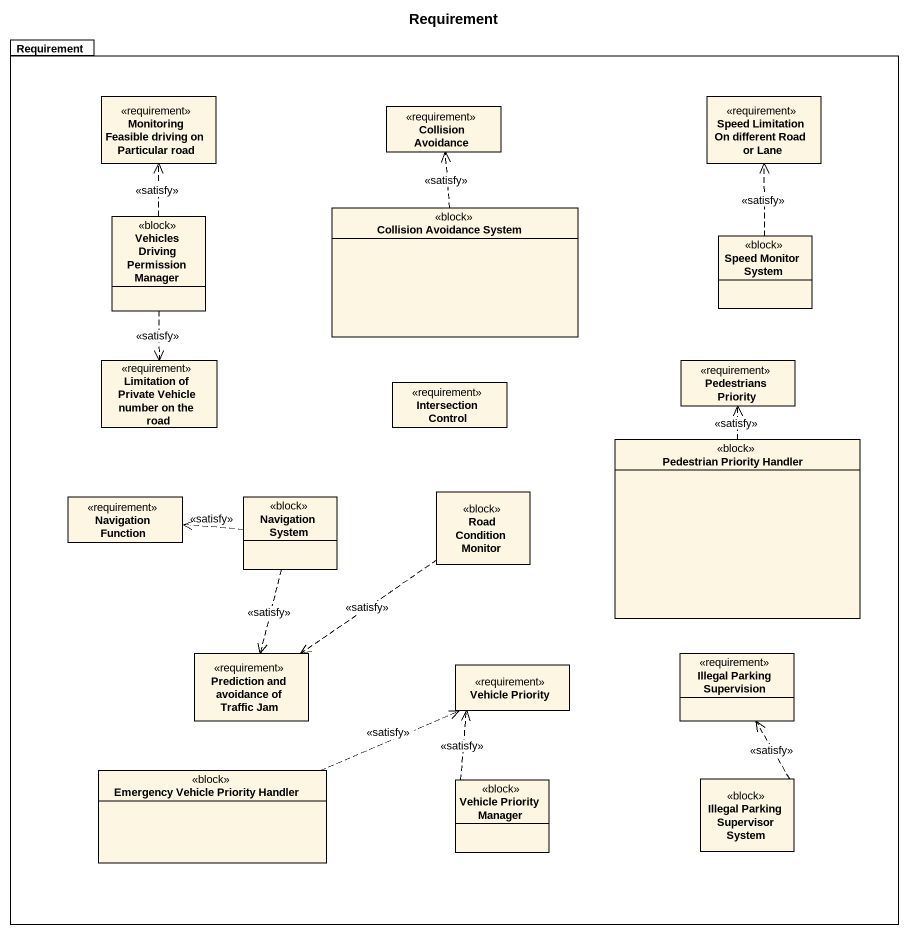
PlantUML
@startuml
title Requirement
hide circle
hide empty members
package Requirement {
  class "Monitoring Feasible driving on Particular road" as Monitoring_Feasible_driving <<requirement>>
  class "Speed Limitation On different Road or Lane" as Speed_Limitation_On <<requirement>>
  class "Collision Avoidance" as Collision_Avoidance <<requirement>>
  class "Vehicles Driving Permission Manager" as Vehicles_Driving_Permission <<block>>
  class "Collision Avoidance System" as Collision_Avoidance_System <<block>>
  class "Speed Monitor System" as Speed_Monitor_System <<block>>
  class "Limitation of Private Vehicle number on the road" as Limitation_of_Private <<requirement>>
  class "Pedestrians Priority" as Pedestrians_Priority <<requirement>>
  class "Intersection Control" as Intersection_Control <<requirement>>
  class "Pedestrian Priority Handler" as Pedestrian_Priority_Handler <<block>>
  class "Navigation Function" as Navigation_Function <<requirement>>
  class "Navigation System" as Navigation_System <<block>>
  class "Road Condition Monitor" as Road_Condition_Monitor <<block>>
  class "Prediction and avoidance of Traffic Jam" as Prediction_and_avoidance_of <<requirement>>
  class "Illegal Parking Supervision" as Illegal_Parking_Supervision <<requirement>>
  class "Vehicle Priority" as Vehicle_Priority <<requirement>>
  class "Emergency Vehicle Priority Handler" as Emergency_Vehicle_Priority <<block>>
  class "Vehicle Priority Manager" as Vehicle_Priority_Manager <<block>>
  class "Illegal Parking Supervisor System" as Illegal_Parking_Supervisor <<block>>
}
Vehicles_Driving_Permission .up.> Monitoring_Feasible_driving : <<satisfy>>
Vehicles_Driving_Permission ..> Limitation_of_Private : <<satisfy>>
Collision_Avoidance_System .up.> Collision_Avoidance : <<satisfy>>
Speed_Monitor_System .up.> Speed_Limitation_On : <<satisfy>>
Pedestrian_Priority_Handler .up.> Pedestrians_Priority : <<satisfy>>
Navigation_System .left.> Navigation_Function : <<satisfy>>
Navigation_System ..> Prediction_and_avoidance_of : <<satisfy>>
Road_Condition_Monitor ..> Prediction_and_avoidance_of : <<satisfy>>
Emergency_Vehicle_Priority .right.> Vehicle_Priority : <<satisfy>>
Vehicle_Priority_Manager .up.> Vehicle_Priority : <<satisfy>>
Illegal_Parking_Supervisor .up.> Illegal_Parking_Supervision : <<satisfy>>
@enduml
